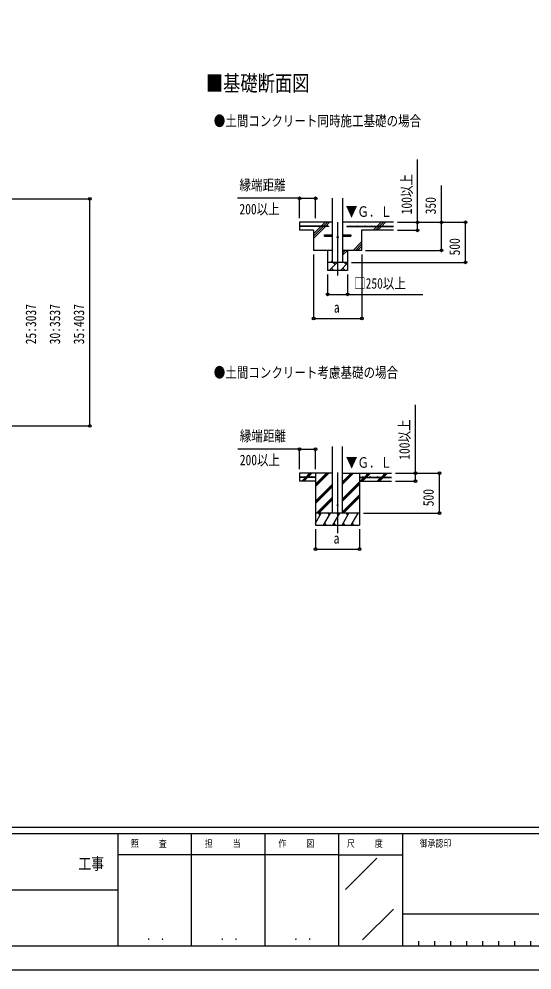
# Model space of a CAD drawing. Units: millimetres, scale not verified. Extents: x -16820 to 16820, y -11880 to 11880.
# Drawn here: x 3946 to 10360, y -11880 to 0 of the extents above; entities that cross this region are included whole.
import ezdxf
from ezdxf.enums import TextEntityAlignment as Align

# ---------------------------------------------------------------- set-up
doc = ezdxf.new("R2010")
doc.units = ezdxf.units.MM
doc.header["$LTSCALE"] = 50
for name, color, linetype in [('0-2_USER1', 3, 'Continuous'), ('0-3_YKK_12', 2, 'Continuous'), ('0-4_YKK_13', 4, 'Continuous'), ('0-5_YKK_A1', 4, 'Continuous'), ('0-6_YKK_D', 6, 'Continuous'), ('0-7_YKK_ZWAK', 7, 'Continuous')]:
    doc.layers.add(name, color=color, linetype=linetype)
doc.styles.add('ＭＳ ゴシック', font='')
doc.styles.get('ＭＳ ゴシック').set_extended_font_data('MS Gothic')

msp = doc.modelspace()

# ---------------------------------------------------------------- linework, layer by layer
at = {"layer": '0-3_YKK_12'}
for p, q in [((7930.3, -2539.85), (7930.3, -3205.8)), ((7927.8, -5664.79), (7927.8, -6423.99))]:
    msp.add_line(p, q, dxfattribs=at)
at = {"layer": '0-4_YKK_13'}
for p, q in [((7765.3, -2696.85), (7867.8, -2696.85)), ((7765.3, -2712.85), (7765.3, -2696.85)), ((7765.3, -2712.85), (7867.8, -2712.85)), ((7992.8, -2696.85), (8095.3, -2696.85)), ((7992.8, -2712.85), (8095.3, -2712.85)), ((8095.3, -2696.85), (8095.3, -2712.85))]:
    msp.add_line(p, q, dxfattribs=at)
for centre, radius in [((7930.3, -2724.85), 8), ((7927.8, -6074), 5)]:
    msp.add_circle(centre, radius, dxfattribs=at)
at = {"layer": '0-5_YKK_A1'}
for p, q in [((7867.8, -3039.85), (7867.8, -2239.85)), ((7992.8, -2239.85), (7992.8, -3039.85)), ((7867.8, -2539.85), (7455.3, -2539.85)), ((7455.3, -2539.85), (7455.3, -2639.85)), ((7815.3, -2587.35), (7455.3, -2587.35)), ((7815.3, -2592.35), (7455.3, -2592.35)), ((7630.3, -2739.85), (7777.8, -2592.35)), ((7630.3, -2683.28), (7721.23, -2592.35)), ((7630.3, -2711.57), (7749.52, -2592.35)), ((7726.23, -2587.35), (7773.73, -2539.85)), ((7754.52, -2587.35), (7802.02, -2539.85)), ((7782.8, -2587.35), (7830.3, -2539.85)), ((7815.3, -2587.35), (7815.3, -2592.35)), ((8630.3, -2539.85), (7992.8, -2539.85)), ((8045.3, -2587.35), (8630.3, -2587.35)), ((8045.3, -2587.35), (8045.3, -2592.35)), ((8045.3, -2592.35), (8630.3, -2592.35)), ((8373.73, -2639.85), (8421.23, -2592.35)), ((8402.02, -2639.85), (8449.52, -2592.35)), ((8426.23, -2587.35), (8473.73, -2539.85)), ((8430.3, -2639.85), (8477.8, -2592.35)), ((8454.52, -2587.35), (8502.02, -2539.85)), ((8482.8, -2587.35), (8530.3, -2539.85)), ((7630.3, -2639.85), (7455.3, -2639.85)), ((7630.3, -2639.85), (7630.3, -2889.85)), ((8630.3, -2639.85), (8230.3, -2639.85)), ((8230.3, -2639.85), (8230.3, -2889.85)), ((8123.73, -2889.85), (8230.3, -2783.28)), ((8152.02, -2889.85), (8230.3, -2811.57)), ((8180.3, -2889.85), (8230.3, -2839.85)), ((7867.8, -2889.85), (7630.3, -2889.85)), ((7805.3, -2889.85), (7805.3, -3139.85)), ((7992.8, -2951.52), (8054.47, -2889.85)), ((7992.8, -2923.24), (8026.18, -2889.85)), ((8230.3, -2889.85), (7992.8, -2889.85)), ((8055.3, -2889.85), (8055.3, -3139.85)), ((8055.3, -3039.85), (7805.3, -3039.85)), ((7826.04, -3139.85), (7926.04, -3039.85)), ((7847.9, -3039.85), (7867.8, -3019.95)), ((7897.48, -3068.41), (7868.93, -3039.85)), ((7967.46, -3139.85), (8055.3, -3052.01)), ((8038.9, -3068.41), (8010.35, -3039.85)), ((8055.3, -3139.85), (7805.3, -3139.85)), ((7854.59, -3111.3), (7883.14, -3139.85)), ((7996.01, -3111.3), (8024.56, -3139.85)), ((7865.3, -6174), (7865.3, -5338.64)), ((7990.3, -6174), (7990.3, -5338.64)), ((7531.76, -5721.5), (7579.26, -5674)), ((7545.91, -5721.5), (7593.41, -5674)), ((7560.05, -5721.5), (7607.55, -5674)), ((7652.8, -5674), (7652.8, -6323.99)), ((7652.8, -5840.88), (7819.68, -5674)), ((7652.8, -5826.73), (7805.54, -5674)), ((7652.8, -5812.59), (7791.4, -5674)), ((7990.3, -5811.74), (8128.05, -5674)), ((7990.3, -5797.6), (8113.91, -5674)), ((7990.3, -5783.46), (8099.76, -5674)), ((7990.3, -5674), (8602.8, -5674)), ((8202.8, -5674), (8202.8, -6323.99)), ((8264.4, -5721.5), (8311.9, -5674)), ((8278.54, -5721.5), (8326.04, -5674)), ((8292.68, -5721.5), (8340.18, -5674)), ((8476.53, -5721.5), (8524.03, -5674)), ((8490.67, -5721.5), (8538.17, -5674)), ((8504.81, -5721.5), (8552.31, -5674)), ((7652.8, -5721.5), (7452.8, -5721.5)), ((7652.8, -5726.5), (7452.8, -5726.5)), ((7652.8, -5774), (7452.8, -5774)), ((7480.67, -5772.59), (7526.76, -5726.5)), ((7493.41, -5774), (7540.91, -5726.5)), ((7507.55, -5774), (7555.05, -5726.5)), ((7652.8, -5721.5), (7652.8, -5726.5)), ((7652.8, -6024.72), (7865.3, -5812.22)), ((7990.3, -5995.59), (8202.8, -5783.09)), ((7990.3, -6009.73), (8202.8, -5797.23)), ((7990.3, -6023.87), (8202.8, -5811.38)), ((8202.8, -5721.5), (8602.8, -5721.5)), ((8202.8, -5721.5), (8202.8, -5726.5)), ((8202.8, -5726.5), (8602.8, -5726.5)), ((8202.8, -5774), (8602.8, -5774)), ((8211.9, -5774), (8259.4, -5726.5)), ((8226.04, -5774), (8273.54, -5726.5)), ((8240.18, -5774), (8287.68, -5726.5)), ((8424.03, -5774), (8471.53, -5726.5)), ((8438.17, -5774), (8485.67, -5726.5)), ((8452.31, -5774), (8499.81, -5726.5)), ((7652.8, -6038.86), (7865.3, -5826.37)), ((7652.8, -6053.01), (7865.3, -5840.51)), ((7665.66, -6174), (7865.3, -5974.36)), ((7679.8, -6174), (7865.3, -5988.5)), ((7693.94, -6174), (7865.3, -6002.64)), ((7990.3, -6157.72), (8202.8, -5945.22)), ((7990.3, -6171.86), (8202.8, -5959.36)), ((8002.31, -6174), (8202.8, -5973.51)), ((7652.8, -6299.45), (7725.23, -6173.99)), ((8202.8, -6174), (7652.8, -6174)), ((7710.23, -6199.98), (7695.23, -6174)), ((7754.1, -6323.99), (7840.7, -6173.99)), ((7825.7, -6199.98), (7810.7, -6173.99)), ((7869.57, -6323.99), (7956.17, -6173.99)), ((7941.17, -6199.98), (7926.17, -6174)), ((7985.04, -6323.99), (8071.64, -6174)), ((8056.64, -6199.98), (8041.64, -6173.99)), ((8100.51, -6323.99), (8187.11, -6174)), ((8157.11, -6174), (8157.11, -6173.99)), ((7652.8, -6323.99), (8202.8, -6323.99)), ((7769.09, -6298.02), (7784.09, -6323.99)), ((7884.56, -6298.02), (7899.56, -6323.99)), ((8000.04, -6298.01), (8015.04, -6323.99)), ((8115.5, -6298.02), (8130.5, -6323.99))]:
    msp.add_line(p, q, dxfattribs=at)
msp.add_lwpolyline([(7865.3, -5674), (7452.8, -5674), (7452.8, -5774)], dxfattribs=at)
for centre in [(7500.3, -2584.85), (7590.3, -2584.85), (7680.3, -2584.85), (7770.3, -2584.85), (8090.3, -2584.85), (8180.3, -2584.85), (8270.3, -2584.85), (8360.3, -2584.85), (8450.3, -2584.85), (8540.3, -2584.85), (7517.8, -5719), (7607.8, -5719), (8247.8, -5719), (8337.8, -5719), (8427.8, -5719), (8517.8, -5719)]:
    msp.add_circle(centre, 2.5, dxfattribs=at)
at = {"layer": '0-6_YKK_D'}
for p, q in [((1896.07, -2246.4), (4833.22, -2246.4)), ((4832.22, -5083.85), (4832.22, -2246.4)), ((7455.3, -2239.85), (6679.61, -2239.85)), ((7455.3, -2489.85), (7455.3, -2238.85)), ((7455.3, -2239.85), (7655.3, -2239.85)), ((7655.3, -2489.85), (7655.3, -2238.85)), ((8680.3, -2539.85), (8931.3, -2539.85)), ((8680.3, -2539.85), (9531.3, -2539.85)), ((8680.3, -2539.85), (9231.3, -2539.85)), ((9530.3, -3039.85), (9530.3, -2539.85)), ((8680.3, -2639.85), (8931.3, -2639.85)), ((7630.3, -2939.85), (7630.3, -3740.85)), ((8231.3, -2939.85), (8231.3, -3740.85)), ((8280.3, -2889.85), (9231.3, -2889.85)), ((8105.3, -3039.85), (9531.3, -3039.85)), ((7805.3, -3189.85), (7805.3, -3440.85)), ((8055.3, -3189.85), (8055.3, -3440.85)), ((7630.3, -3739.85), (8231.3, -3739.85)), ((1896.07, -5083.85), (4833.22, -5083.85)), ((7452.8, -5374), (6683.83, -5374)), ((7452.8, -5624), (7452.8, -5373)), ((7452.8, -5374), (7652.8, -5374)), ((7652.8, -5624), (7652.8, -5373)), ((8652.8, -5674), (9203.8, -5674)), ((8652.8, -5674), (8903.8, -5674)), ((9202.8, -6174), (9202.8, -5674)), ((8652.8, -5774), (8903.8, -5774)), ((8252.8, -6174), (9203.8, -6174)), ((7652.8, -6373.99), (7652.8, -6624.99)), ((8202.8, -6373.99), (8202.8, -6624.99)), ((7652.8, -6623.99), (8202.8, -6623.99))]:
    msp.add_line(p, q, dxfattribs=at)
for points in [[(8930.3, -2639.85), (8930.3, -2539.85), (8930.3, -1755.05)], [(9230.3, -2889.85), (9230.3, -2539.85), (9230.3, -2081.45)], [(7805.3, -3439.85), (8055.3, -3439.85), (8993.7, -3439.85)], [(8902.8, -5774), (8902.8, -5674), (8902.8, -4821.2)]]:
    msp.add_lwpolyline(points, dxfattribs=at)
for centre in [(4832.22, -2246.4), (7455.3, -2239.85), (7655.3, -2239.85), (8930.3, -2539.85), (9230.3, -2539.85), (9530.3, -2539.85), (8930.3, -2639.85), (9230.3, -2889.85), (9530.3, -3039.85), (7805.3, -3439.85), (8055.3, -3439.85), (7630.3, -3739.85), (8231.3, -3739.85), (4832.22, -5083.85), (7452.8, -5374), (7652.8, -5374), (8902.8, -5674), (9202.8, -5674), (8902.8, -5774), (9202.8, -6174), (7652.8, -6623.99), (8202.8, -6623.99)]:
    msp.add_circle(centre, 17, dxfattribs=at)
at = {"layer": '0-7_YKK_ZWAK'}
for p, q in [((15580.08, -10100), (-15619.92, -10100)), ((5180.08, -10180), (-19.92, -10180)), ((6100.08, -10180), (6100.08, -11580)), ((7020.08, -10180), (7020.08, -11580)), ((7940.08, -10180), (7940.08, -11580)), ((8740.08, -10180), (7940.08, -10180)), ((12870.08, -10180), (8740.08, -10180)), ((8740.08, -10180), (8740.08, -11580)), ((7940.08, -10440), (5180.08, -10440)), ((7940.08, -10440), (8740.08, -10440)), ((8028.42, -10873.16), (8420.15, -10481.43)), ((-19.92, -10880), (5180.08, -10880)), ((8242.69, -11503.95), (8627.57, -11119.07)), ((8740.08, -11180), (12870.08, -11180)), ((8940.08, -11520), (8940.08, -11580)), ((9140.08, -11520), (9140.08, -11580)), ((9340.08, -11520), (9340.08, -11580)), ((9540.08, -11520), (9540.08, -11580)), ((9740.08, -11520), (9740.08, -11580)), ((9940.08, -11520), (9940.08, -11580)), ((10140.08, -11520), (10140.08, -11580)), ((10340.08, -11520), (10340.08, -11580)), ((-19.92, -11580), (5180.08, -11580)), ((5180.08, -11580), (7940.08, -11580)), ((7940.08, -11580), (8740.08, -11580)), ((8740.08, -11580), (12870.08, -11580))]:
    msp.add_line(p, q, dxfattribs=at)
msp.add_lwpolyline([(-16820, -11880), (16820, -11880), (16820, 11880), (-16820, 11880)], close=True, dxfattribs=at)
msp.add_lwpolyline([(7940.08, -10180), (5180.08, -10180), (5180.08, -11580)], dxfattribs=at)

# ---------------------------------------------------------------- texts
at = {"layer": '0-2_USER1', "style": 'ＭＳ ゴシック', "width": 0.8}
for s, height, p in [('■基礎断面図', 197.9, (6281.77, -960.61)), ('●土間コンクリート同時施工基礎の場合', 132, (6381.32, -1378.61)), ('●土間コンクリート考慮基礎の場合', 132, (6381.32, -4521.36))]:
    msp.add_text(s, height=height, dxfattribs=at).set_placement(p, align=Align.BOTTOM_LEFT)
at = {"layer": '0-5_YKK_A1', "style": 'ＭＳ ゴシック', "width": 0.8}
for p in [(8032.12, -2511.4), (8033.46, -5645.54)]:
    msp.add_text('▼Ｇ．Ｌ', height=132, dxfattribs=at).set_placement(p, align=Align.BOTTOM_LEFT)
at = {"layer": '0-6_YKK_D', "style": 'ＭＳ ゴシック', "width": 0.8}
for s, p in [('縁端距離', (6702.38, -2179.85)), ('200以上', (6702.38, -2479.85)), ('□250以上', (8136.1, -3407.85)), ('a', (7882.8, -3707.85)), ('縁端距離', (6706.81, -5314)), ('200以上', (6706.81, -5614)), ('a', (7879.8, -6591.99))]:
    msp.add_text(s, height=132, dxfattribs=at).set_placement(p, align=Align.BOTTOM_LEFT)
for s, p in [('100以上', (8898.3, -2439.85)), ('350', (9198.3, -2439.85)), ('500', (9498.3, -2953.05)), ('25:3037', (4200.22, -4063.52)), ('30:3537', (4500.22, -4063.52)), ('35:4037', (4800.22, -4063.52)), ('100以上', (8870.8, -5506)), ('500', (9170.8, -6087.2))]:
    msp.add_text(s, height=132, rotation=90, dxfattribs=at).set_placement(p, align=Align.BOTTOM_LEFT)
at = {"layer": '0-7_YKK_ZWAK', "style": 'ＭＳ ゴシック', "width": 0.8}
for s, height, p in [('照     査', 87.98, (5345.68, -10370)), ('担     当', 87.98, (6268.88, -10370)), ('作     図', 87.98, (7188.88, -10370)), ('尺     度', 87.98, (8045.68, -10370)), ('御承認印', 87.98, (8956.55, -10370)), ('工事', 146.6, (4689.33, -10669.86)), ('． ．', 103.7, (5540, -11537.41)), ('． ．', 103.7, (6460, -11537.41)), ('． ．', 103.7, (7380, -11537.41))]:
    msp.add_text(s, height=height, dxfattribs=at).set_placement(p, align=Align.BOTTOM_LEFT)

doc.saveas('drawing.dxf')
